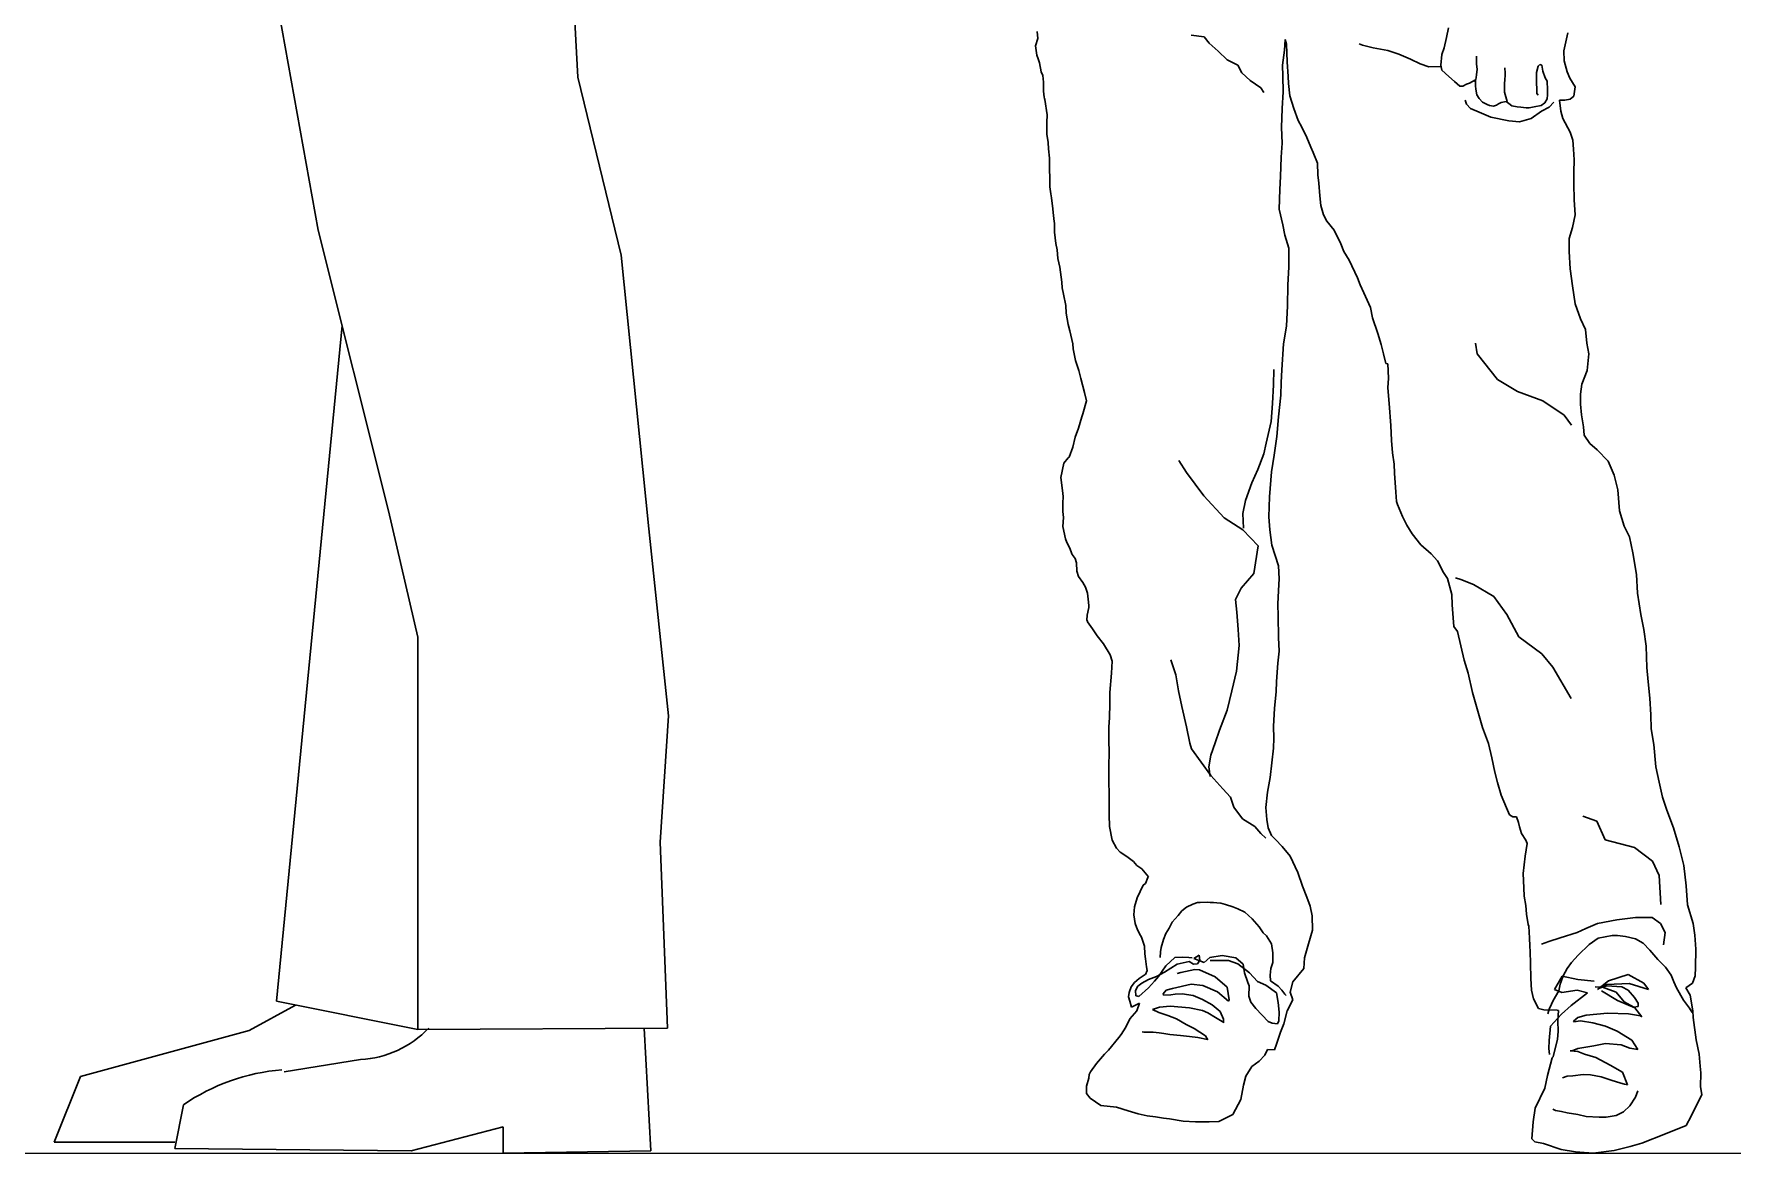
# Model space of a CAD drawing. Header units: millimetres. Extents: x -37049 to 129367, y 25385 to 90033.
# Drawn here: x 29355 to 30275, y 42528 to 43134 of the extents above; entities that cross this region are included whole.
import ezdxf

# ---------------------------------------------------------------- set-up
doc = ezdxf.new("R2010")
doc.units = ezdxf.units.MM
doc.header["$MEASUREMENT"] = 0
doc.layers.add('NNGUOI', color=2, linetype='Continuous', lineweight=30)
doc.layers.add('NVDUNG', color=143, linetype='Continuous', lineweight=13)

# ---------------------------------------------------------------- blocks, each defined once
blk = doc.blocks.new('A$C1ACB4F03')
at = {"layer": 'NNGUOI'}
for p, q in [((149.49, 499.53), (85.4, 854.45)), ((282.96, 710.81), (290.05, 582.45)), ((290.05, 582.45), (313.64, 486.1)), ((187.51, 347.66), (149.49, 499.53)), ((313.64, 486.1), (328.59, 337.8)), ((162.41, 447.92), (126.84, 82.14)), ((203.39, 279.26), (187.51, 347.66)), ((328.59, 337.8), (339.15, 236.63)), ((203.39, 66.83), (203.39, 279.26)), ((339.15, 236.63), (334.64, 168.35)), ((334.64, 168.35), (338.56, 67.6)), ((137.07, 80.09), (112.04, 66.41)), ((126.84, 82.14), (203.39, 66.83)), ((112.04, 66.41), (20.72, 41.51)), ((338.56, 67.6), (203.39, 66.83)), ((326.07, 67.53), (329.69, 1.2)), ((131.02, 43.88), (172.4, 50.58)), ((20.72, 41.51), (6.49, 5.93)), ((71.72, 2.37), (76.46, 26.09)), ((249.61, 14.23), (199.8, 1.19)), ((249.61, 0), (249.61, 14.23)), ((6.49, 5.93), (71.72, 5.93)), ((199.8, 1.19), (71.72, 2.37)), ((329.69, 1.2), (249.61, 0))]:
    blk.add_line(p, q, dxfattribs=at)
for centre, radius, start, end in [((169.22, 105.95), 55.47, 273.2902, 316.2578), ((138.55, -64), 109.41, 94.57181, 124.5744)]:
    blk.add_arc(centre, radius, start, end, dxfattribs=at)
blk = doc.blocks.new('A$C08482345')
at = {"layer": 'NNGUOI'}
for p, q in [((276.87, 609.11), (275.74, 603.8)), ((54.41, 603.32), (53.28, 599.29)), ((53.28, 599.29), (53.93, 594.3)), ((54.09, 607.02), (54.41, 603.32)), ((137.44, 605.11), (144.54, 604.25)), ((144.54, 604.25), (147.21, 600.85)), ((147.21, 600.85), (152.09, 596.42)), ((188.17, 597.04), (188.5, 602.84)), ((188.5, 602.84), (189.14, 600.26)), ((189.14, 600.26), (189.46, 590.6)), ((230.35, 599.78), (228.58, 600.42)), ((236.14, 598.33), (230.35, 599.78)), ((244.03, 596.72), (236.14, 598.33)), ((274.62, 598.17), (273.33, 594.63)), ((275.74, 603.8), (274.62, 598.17)), ((339.33, 596.56), (341.58, 606.38)), ((53.93, 594.3), (54.73, 592.21)), ((54.73, 592.21), (55.37, 590.12)), ((55.37, 590.12), (56.34, 585.29)), ((152.09, 596.42), (156.98, 591.82)), ((156.98, 591.82), (162.75, 588.92)), ((162.75, 588.92), (164.97, 584.67)), ((187.05, 588.83), (188.17, 597.04)), ((187.21, 582.88), (187.05, 588.83)), ((189.46, 590.6), (190.11, 582.71)), ((249.99, 594.79), (244.03, 596.72)), ((256.27, 592.05), (249.99, 594.79)), ((261.58, 589.64), (256.27, 592.05)), ((266.25, 588.03), (261.58, 589.64)), ((273.33, 594.63), (272.68, 588.83)), ((272.68, 588.83), (273.33, 586.09)), ((292, 593.66), (292, 592.86)), ((292, 592.86), (292, 589.64)), ((292, 589.64), (292.48, 586.58)), ((326.45, 589.31), (325.48, 588.35)), ((327.41, 588.83), (326.45, 589.31)), ((328.06, 585.61), (327.41, 588.83)), ((339.65, 591.25), (339.33, 596.56)), ((341.1, 585.29), (339.65, 591.25)), ((56.34, 585.29), (57.14, 583.2)), ((57.14, 583.2), (57.63, 579.66)), ((57.63, 579.66), (57.63, 574.83)), ((164.97, 584.67), (169.41, 580.58)), ((169.41, 580.58), (175.19, 576.66)), ((187.37, 574.5), (187.21, 582.88)), ((190.11, 582.71), (190.27, 579.01)), ((272.36, 588.19), (266.25, 588.03)), ((273.33, 586.09), (277.03, 582.71)), ((277.03, 582.71), (280.09, 579.98)), ((280.09, 579.98), (282.99, 577.56)), ((288.3, 579.17), (291.52, 580.94)), ((291.84, 582.07), (291.36, 579.82)), ((291.52, 580.94), (291.52, 579.49)), ((291.52, 579.49), (291.52, 577.72)), ((292.16, 583.84), (291.84, 582.07)), ((292.48, 586.58), (292.16, 583.84)), ((307.29, 578.85), (307.45, 581.1)), ((307.62, 584.48), (307.45, 587.38)), ((307.45, 581.1), (307.62, 583.2)), ((307.62, 583.2), (307.62, 584.48)), ((325.48, 588.35), (324.52, 584.97)), ((324.52, 584.97), (324.52, 581.59)), ((324.52, 581.59), (324.84, 573.54)), ((329.35, 582.07), (328.06, 585.61)), ((330.31, 580.14), (329.35, 582.07)), ((330.47, 575.47), (330.31, 580.14)), ((342.71, 581.75), (341.1, 585.29)), ((345.44, 577.08), (342.71, 581.75)), ((57.63, 574.83), (57.95, 571.61)), ((57.95, 571.61), (58.11, 570.8)), ((58.11, 570.8), (58.27, 570.32)), ((58.27, 570.32), (59.56, 561.95)), ((175.19, 576.66), (176.97, 574.11)), ((186.89, 565.49), (187.37, 574.5)), ((190.27, 579.01), (190.91, 572.25)), ((190.91, 572.25), (193.16, 565.33)), ((282.99, 577.56), (284.76, 577.56)), ((284.76, 577.56), (286.69, 578.53)), ((286.69, 578.53), (288.3, 579.17)), ((291.52, 577.72), (291.68, 575.95)), ((291.68, 575.95), (292.32, 572.73)), ((292.32, 572.73), (293.61, 570.8)), ((293.61, 570.8), (295.38, 568.87)), ((307.29, 576.6), (307.29, 578.85)), ((307.29, 574.18), (307.29, 576.6)), ((308.74, 569.19), (307.29, 574.18)), ((324.84, 573.54), (325.48, 572.57)), ((329.02, 568.55), (330.31, 570.64)), ((330.31, 570.64), (330.47, 572.73)), ((330.47, 572.73), (330.47, 575.47)), ((339.97, 569.84), (342.87, 570.48)), ((342.87, 570.48), (344.8, 572.09)), ((344.8, 572.09), (345.44, 577.08)), ((59.56, 561.95), (59.4, 557.92)), ((186.4, 555.19), (186.89, 565.49)), ((193.16, 565.33), (195.42, 558.89)), ((285.88, 569.84), (286.69, 567.74)), ((286.69, 567.74), (288.78, 565.49)), ((288.78, 565.49), (293.45, 563.4)), ((293.45, 563.4), (299.89, 560.66)), ((295.38, 568.87), (297.8, 567.58)), ((297.8, 567.58), (299.08, 567.1)), ((299.08, 567.1), (301.34, 566.62)), ((301.34, 566.62), (302.95, 567.26)), ((302.95, 567.26), (304.07, 567.9)), ((304.07, 567.9), (305.36, 568.71)), ((305.36, 568.71), (308.1, 569.19)), ((308.1, 569.19), (309.55, 568.07)), ((309.55, 568.07), (311.16, 566.78)), ((311.16, 566.78), (314.05, 566.3)), ((314.05, 566.3), (316.15, 566.13)), ((316.15, 566.13), (319.04, 565.81)), ((319.04, 565.81), (320.65, 565.81)), ((320.65, 565.81), (323.23, 566.3)), ((321.62, 560.02), (327.25, 563.88)), ((323.23, 566.3), (327.09, 567.1)), ((327.09, 567.1), (329.02, 568.55)), ((327.25, 563.88), (331.44, 566.13)), ((331.44, 566.13), (334.01, 568.87)), ((337.72, 563.88), (337.07, 569.84)), ((337.07, 569.84), (339.97, 569.84)), ((338.84, 560.02), (337.72, 563.88)), ((59.4, 557.92), (59.4, 551.49)), ((186.73, 546.66), (186.4, 555.19)), ((195.42, 558.89), (197.51, 555.35)), ((197.51, 555.35), (200.09, 549.72)), ((299.89, 560.66), (309.55, 558.73)), ((309.55, 558.73), (315.34, 558.25)), ((315.34, 558.25), (321.62, 560.02)), ((342.87, 552.61), (338.84, 560.02)), ((344.32, 548.27), (342.87, 552.61)), ((59.4, 551.49), (60.04, 546.98)), ((60.04, 546.98), (60.2, 543.6)), ((60.2, 543.6), (60.85, 538.61)), ((186.24, 539.09), (186.73, 546.66)), ((200.09, 549.72), (202.34, 544.4)), ((202.34, 544.4), (203.63, 541.67)), ((344.64, 543.44), (344.32, 548.27)), ((344.96, 537.64), (344.64, 543.44)), ((60.85, 538.61), (60.85, 535.07)), ((60.85, 535.07), (60.85, 532.17)), ((185.92, 528.63), (186.24, 539.09)), ((203.63, 541.67), (206.04, 535.87)), ((206.04, 535.87), (206.2, 529.43)), ((344.8, 530.88), (344.96, 537.64)), ((60.85, 532.17), (61.01, 527.98)), ((61.01, 527.98), (61.01, 522.99)), ((185.6, 521.55), (185.92, 528.63)), ((206.2, 529.43), (206.69, 524.93)), ((206.69, 524.93), (207.17, 518.16)), ((344.8, 524.6), (344.8, 530.88)), ((344.96, 515.91), (344.8, 524.6)), ((61.01, 522.99), (61.49, 519.29)), ((61.49, 519.29), (61.81, 517.04)), ((61.81, 517.04), (62.62, 511.08)), ((185.28, 510.92), (185.6, 521.55)), ((207.17, 518.16), (207.81, 512.85)), ((345.6, 507.86), (344.96, 515.91)), ((62.62, 511.08), (62.78, 509.15)), ((62.78, 509.15), (63.26, 504.16)), ((187.21, 502.39), (185.28, 510.92)), ((207.81, 512.85), (209.26, 507.86)), ((209.26, 507.86), (211.03, 504.48)), ((344.16, 500.94), (345.6, 507.86)), ((63.26, 504.16), (63.42, 503.36)), ((63.42, 503.36), (63.42, 498.53)), ((63.42, 498.53), (64.23, 492.41)), ((188.34, 496.76), (187.21, 502.39)), ((190.43, 489.83), (188.34, 496.76)), ((211.03, 504.48), (214.9, 499.49)), ((214.9, 499.49), (218.6, 492.09)), ((342.22, 494.99), (344.16, 500.94)), ((64.23, 492.41), (65.03, 488.87)), ((65.03, 488.87), (65.35, 484.2)), ((190.43, 479.69), (190.43, 489.83)), ((218.6, 492.09), (220.21, 488.06)), ((220.21, 488.06), (223.11, 483.4)), ((342.22, 488.06), (342.22, 494.99)), ((342.87, 478.57), (342.22, 488.06)), ((65.35, 484.2), (66.32, 479.53)), ((66.32, 479.53), (67.45, 471.32)), ((189.95, 469.71), (190.43, 479.69)), ((223.11, 483.4), (227.61, 473.74)), ((343.99, 469.39), (342.87, 478.57)), ((67.45, 471.32), (67.61, 468.26)), ((189.62, 458.61), (189.95, 469.71)), ((227.61, 473.74), (229.06, 470.03)), ((229.06, 470.03), (230.99, 465.69)), ((345.6, 459.73), (343.99, 469.39)), ((67.61, 468.26), (68.41, 464.88)), ((68.41, 464.88), (69.7, 458.77)), ((230.99, 465.69), (232.92, 461.66)), ((232.92, 461.66), (234.7, 457.64)), ((69.7, 458.77), (69.86, 454.58)), ((69.86, 454.58), (70.83, 448.46)), ((189.14, 447.66), (189.62, 458.61)), ((234.7, 457.64), (235.82, 452.01)), ((235.82, 452.01), (238.56, 443.64)), ((348.34, 451.52), (345.6, 459.73)), ((351.08, 445.73), (348.34, 451.52)), ((70.83, 448.46), (71.79, 445.08)), ((71.79, 445.08), (73.4, 438)), ((187.53, 438), (189.14, 447.66)), ((238.56, 443.64), (240.49, 437.68)), ((351.88, 438.32), (351.08, 445.73)), ((73.4, 438), (73.56, 435.26)), ((73.56, 435.26), (74.85, 428.99)), ((186.57, 424), (187.53, 438)), ((240.49, 437.68), (241.62, 432.53)), ((241.62, 432.53), (242.9, 427.38)), ((292.44, 432.56), (291.55, 438.35)), ((303.54, 418.76), (292.44, 432.56)), ((352.85, 432.53), (351.88, 438.32)), ((352.04, 423.51), (352.85, 432.53)), ((74.85, 428.99), (76.62, 423.51)), ((76.62, 423.51), (77.75, 419.33)), ((182.06, 415.79), (182.22, 424.16)), ((186.24, 417.08), (186.57, 424)), ((242.9, 427.38), (244.03, 427.22)), ((244.03, 427.22), (244.35, 419.49)), ((349.15, 416.27), (352.04, 423.51)), ((77.75, 419.33), (79.84, 411.6)), ((181.58, 405.81), (182.06, 415.79)), ((186.08, 410.31), (186.24, 417.08)), ((244.35, 419.49), (244.03, 414.18)), ((244.03, 414.18), (244.84, 405.65)), ((314.2, 412.29), (303.54, 418.76)), ((348.5, 410.8), (349.15, 416.27)), ((80.81, 407.1), (78.88, 400.17)), ((79.84, 411.6), (80.81, 407.1)), ((180.93, 395.99), (181.58, 405.81)), ((184.79, 398.56), (186.08, 410.31)), ((244.84, 405.65), (245.64, 393.73)), ((327.97, 407.18), (314.2, 412.29)), ((339.51, 399.34), (327.97, 407.18)), ((348.5, 405.32), (348.5, 410.8)), ((348.98, 399.53), (348.5, 405.32)), ((78.23, 398.56), (76.46, 392.45)), ((78.88, 400.17), (78.23, 398.56)), ((178.19, 384.24), (180.93, 395.99)), ((183.99, 387.94), (184.79, 398.56)), ((343.51, 394.06), (339.51, 399.34)), ((349.95, 393.09), (348.98, 399.53)), ((74.69, 387.46), (73.4, 382.14)), ((76.46, 392.45), (74.69, 387.46)), ((182.54, 377.8), (183.99, 387.94)), ((245.64, 393.73), (245.96, 385.69)), ((350.43, 388.58), (349.95, 393.09)), ((353.49, 384.08), (350.43, 388.58)), ((73.4, 382.14), (71.47, 376.67)), ((173.69, 369.91), (176.91, 378.44)), ((176.91, 378.44), (178.19, 384.24)), ((181.09, 368.78), (182.54, 377.8)), ((245.96, 385.69), (246.61, 378.93)), ((246.61, 378.93), (247.57, 372.81)), ((357.36, 380.7), (353.49, 384.08)), ((363.31, 374.58), (357.36, 380.7)), ((68.57, 373.45), (66.96, 365.73)), ((70.99, 376.35), (68.57, 373.45)), ((71.47, 376.67), (70.99, 376.35)), ((135.05, 368.3), (130.87, 374.9)), ((144.39, 355.75), (135.05, 368.3)), ((170.47, 362.83), (173.69, 369.91)), ((179.97, 355.26), (181.09, 368.78)), ((247.57, 372.81), (247.73, 367.98)), ((247.73, 367.98), (248.38, 357.68)), ((366.69, 367.01), (363.31, 374.58)), ((66.96, 365.73), (67.77, 358.64)), ((166.93, 353.17), (170.47, 362.83)), ((368.62, 358.96), (366.69, 367.01)), ((369.59, 347.54), (368.62, 358.96)), ((67.77, 358.64), (68.25, 355.42)), ((68.09, 351.72), (67.93, 350.43)), ((67.93, 350.43), (67.93, 347.21)), ((68.25, 355.42), (68.09, 351.72)), ((155.34, 343.83), (144.39, 355.75)), ((165.48, 346.25), (166.93, 353.17)), ((179.64, 344.32), (179.97, 355.26)), ((248.38, 357.68), (248.7, 352.69)), ((248.7, 352.69), (249.34, 351.08)), ((249.34, 351.08), (252.08, 344.64)), ((67.93, 347.21), (68.41, 343.99)), ((68.41, 343.99), (67.93, 339.17)), ((165.48, 337.39), (155.34, 343.83)), ((165.96, 338.2), (165.48, 346.25)), ((180.13, 337.39), (179.64, 344.32)), ((252.08, 344.64), (254.33, 339.81)), ((372, 339.33), (369.59, 347.54)), ((67.93, 339.17), (69.38, 332.4)), ((69.38, 332.4), (70.18, 330.47)), ((173.85, 328.7), (165.48, 337.39)), ((181.25, 329.02), (180.13, 337.39)), ((254.33, 339.81), (257.23, 335.14)), ((257.23, 335.14), (261.9, 329.19)), ((374.9, 333.53), (372, 339.33)), ((376.67, 324.84), (374.9, 333.53)), ((70.18, 330.47), (71.79, 327.41)), ((71.79, 327.41), (72.92, 324.36)), ((72.92, 324.36), (73.08, 324.03)), ((73.08, 324.03), (74.69, 321.78)), ((171.43, 313.73), (173.85, 328.7)), ((184.79, 317.92), (181.25, 329.02)), ((261.9, 329.19), (267.53, 324.36)), ((267.53, 324.36), (270.91, 320.49)), ((378.76, 313.25), (376.67, 324.84)), ((74.69, 321.78), (75.5, 319.53)), ((75.5, 319.53), (75.66, 315.02)), ((75.66, 315.02), (76.46, 312.12)), ((164.67, 305.68), (171.43, 313.73)), ((185.12, 310.83), (184.79, 317.92)), ((270.91, 320.49), (274.29, 314.21)), ((274.29, 314.21), (276.39, 311)), ((379.25, 303.11), (378.76, 313.25)), ((76.46, 312.12), (78.88, 308.74)), ((78.88, 308.74), (80.32, 306.33)), ((80.32, 306.33), (81.29, 303.11)), ((161.61, 299.57), (164.67, 305.68)), ((184.47, 297.15), (184.79, 304.56)), ((184.79, 304.56), (185.12, 310.83)), ((276.39, 311), (278.64, 302.3)), ((280.75, 311.42), (283.55, 310.46)), ((283.55, 310.46), (290.47, 307.69)), ((290.47, 307.69), (301.52, 301.31)), ((82.1, 295.38), (81.13, 291.2)), ((81.29, 303.11), (81.77, 299.73)), ((81.77, 299.73), (82.1, 296.35)), ((82.1, 296.35), (82.1, 295.38)), ((162.26, 292.81), (161.61, 299.57)), ((184.63, 290.55), (184.47, 297.15)), ((278.64, 302.3), (278.96, 296.67)), ((278.96, 296.67), (279.77, 285.08)), ((301.52, 301.31), (308.59, 291.53)), ((381.18, 291.52), (379.25, 303.11)), ((81.13, 291.2), (80.97, 288.46)), ((80.97, 288.46), (81.29, 287.98)), ((81.29, 287.98), (81.45, 287.49)), ((81.45, 287.49), (84.03, 283.79)), ((162.9, 283.31), (162.26, 292.81)), ((184.79, 279.12), (184.63, 290.55)), ((308.59, 291.53), (315.08, 279.39)), ((382.79, 283.47), (381.18, 291.52)), ((84.03, 283.79), (86.6, 279.93)), ((86.6, 279.93), (89.98, 275.58)), ((163.55, 274.78), (162.9, 283.31)), ((185.28, 271.72), (184.79, 279.12)), ((279.77, 285.08), (281.86, 282.34)), ((281.86, 282.34), (285.4, 266.73)), ((315.08, 279.39), (327.45, 270.29)), ((383.92, 274.45), (382.79, 283.47)), ((89.98, 275.58), (93.68, 269.63)), ((93.68, 269.63), (94.81, 266.25)), ((129.26, 258.84), (126.52, 266.89)), ((162.1, 260.77), (163.55, 274.78)), ((184.47, 265.12), (185.28, 271.72)), ((327.45, 270.29), (333.49, 263)), ((384.4, 262.87), (383.92, 274.45)), ((94.33, 259.81), (93.52, 249.34)), ((94.81, 266.25), (94.33, 259.81)), ((130.71, 250.15), (129.26, 258.84)), ((159.52, 250.15), (162.1, 260.77)), ((183.83, 255.3), (184.47, 265.12)), ((285.4, 266.73), (287.49, 259.81)), ((287.49, 259.81), (289.91, 249.34)), ((333.49, 263), (343.36, 246.05)), ((385.04, 255.14), (384.4, 262.87)), ((93.52, 249.34), (93.52, 243.07)), ((132.48, 241.62), (130.71, 250.15)), ((157.11, 239.69), (159.52, 250.15)), ((182.7, 240.81), (183.51, 249.67)), ((183.51, 249.67), (183.83, 255.3)), ((289.91, 249.34), (292.16, 241.62)), ((386.01, 246.29), (385.04, 255.14)), ((93.52, 243.07), (93.36, 235.82)), ((135.05, 230.67), (132.48, 241.62)), ((152.92, 228.9), (157.11, 239.69)), ((182.06, 230.83), (182.7, 240.81)), ((292.16, 241.62), (295.38, 230.35)), ((386.49, 237.27), (386.01, 246.29)), ((93.36, 235.82), (92.88, 230.51)), ((92.88, 230.51), (92.88, 223.43)), ((136.83, 221.82), (135.05, 230.67)), ((182.22, 224.55), (182.06, 230.83)), ((295.38, 230.35), (298.6, 221.66)), ((386.65, 229.54), (386.49, 237.27)), ((92.88, 223.43), (93.04, 216.83)), ((137.79, 218.76), (136.83, 221.82)), ((148.25, 215.38), (150.51, 221.98)), ((150.51, 221.98), (152.92, 228.9)), ((182.06, 219.24), (182.22, 224.55)), ((298.6, 221.66), (300.37, 213.93)), ((388.1, 221.17), (386.65, 229.54)), ((389.23, 209.1), (388.1, 221.17)), ((93.04, 216.83), (92.88, 209.58)), ((148.25, 204.27), (137.79, 218.76)), ((147.13, 209.1), (148.25, 215.38)), ((180.29, 203.31), (182.06, 219.24)), ((300.37, 213.93), (301.98, 206.2)), ((92.88, 209.58), (92.88, 204.75)), ((92.88, 204.75), (92.88, 200.57)), ((147.77, 203.79), (147.13, 209.1)), ((154.69, 197.19), (148.25, 204.27)), ((178.84, 195.26), (180.29, 203.31)), ((301.98, 206.2), (303.43, 200.57)), ((391, 200.73), (389.23, 209.1)), ((92.88, 200.57), (93.04, 194.77)), ((93.04, 194.77), (93.04, 191.23)), ((158.88, 192.68), (154.69, 197.19)), ((178.03, 187.05), (178.84, 195.26)), ((303.43, 200.57), (305.36, 193.65)), ((305.36, 193.65), (308.26, 186.89)), ((392.77, 192.68), (391, 200.73)), ((93.04, 191.23), (93.04, 187.69)), ((93.04, 187.69), (93.04, 183.02)), ((160.65, 187.21), (158.88, 192.68)), ((165.32, 180.93), (160.65, 187.21)), ((178.52, 180.61), (178.03, 187.05)), ((308.26, 186.89), (310.03, 183.02)), ((395.18, 185.6), (392.77, 192.68)), ((398.72, 175.94), (395.18, 185.6)), ((93.04, 183.02), (93.36, 176.75)), ((93.36, 176.75), (94.65, 169.34)), ((172.08, 176.75), (165.32, 180.93)), ((175.3, 173.04), (172.08, 176.75)), ((179.16, 176.1), (178.52, 180.61)), ((181.09, 171.92), (179.16, 176.1)), ((310.03, 183.02), (311.8, 182.06)), ((311.8, 182.06), (313.73, 182.06)), ((313.73, 182.06), (314.86, 179)), ((314.86, 179), (315.34, 176.58)), ((315.34, 176.58), (316.47, 173.04)), ((349.73, 182.34), (357.28, 179.61)), ((357.28, 179.61), (361.72, 169.56)), ((401.78, 165.8), (398.72, 175.94)), ((94.65, 169.34), (97.07, 165)), ((178.03, 170.47), (175.3, 173.04)), ((183.18, 169.66), (181.09, 171.92)), ((186.73, 165.96), (183.18, 169.66)), ((191.07, 160.65), (186.73, 165.96)), ((316.47, 173.04), (318.72, 169.34)), ((319.53, 167.57), (318.4, 160.65)), ((318.72, 169.34), (319.53, 167.57)), ((361.72, 169.56), (377.71, 165.3)), ((404.36, 155.66), (401.78, 165.8)), ((97.07, 165), (99, 162.9)), ((99, 162.9), (102.7, 160.49)), ((102.7, 160.49), (106.24, 157.75)), ((106.24, 157.75), (108.17, 155.66)), ((195.26, 151.8), (191.07, 160.65)), ((318.4, 160.65), (317.43, 151.31)), ((377.71, 165.3), (387.48, 157.98)), ((387.48, 157.98), (391.03, 150.14)), ((108.17, 155.66), (110.75, 153.89)), ((110.75, 153.89), (114.45, 149.54)), ((114.13, 149.06), (112.84, 145.84)), ((114.45, 149.54), (114.13, 149.06)), ((197.83, 144.39), (195.26, 151.8)), ((317.43, 151.31), (317.76, 143.59)), ((391.03, 150.14), (391.92, 134.47)), ((405.65, 144.55), (404.36, 155.66)), ((108.33, 138.11), (106.88, 133.28)), ((111.55, 145.03), (108.33, 138.11)), ((112.84, 145.84), (111.55, 145.03)), ((200.09, 138.43), (197.83, 144.39)), ((202.02, 133.61), (200.09, 138.43)), ((317.76, 143.59), (317.92, 139.08)), ((317.92, 139.08), (318.72, 133.93)), ((406.45, 134.41), (405.65, 144.55)), ((106.88, 133.28), (106.56, 128.94)), ((106.56, 128.94), (107.21, 124.27)), ((130.55, 128.62), (132.48, 131.19)), ((132.48, 131.19), (135.05, 133.12)), ((135.05, 133.12), (138.43, 134.73)), ((138.43, 134.73), (141.01, 135.54)), ((141.01, 135.54), (142.46, 135.7)), ((142.46, 135.7), (146.32, 135.86)), ((146.32, 135.86), (147.77, 135.7)), ((147.77, 135.7), (149.54, 135.7)), ((149.54, 135.7), (151.47, 135.38)), ((151.47, 135.38), (153.57, 135.22)), ((153.57, 135.22), (156.14, 134.57)), ((156.14, 134.57), (160.17, 133.28)), ((160.17, 133.28), (162.74, 132.16)), ((162.74, 132.16), (166.6, 130.39)), ((166.6, 130.39), (170.63, 126.85)), ((202.98, 128.45), (202.02, 133.61)), ((318.72, 133.93), (319.21, 129.26)), ((319.21, 129.26), (320.01, 123.79)), ((409.51, 124.27), (406.45, 134.41)), ((107.21, 124.27), (108.49, 120.89)), ((108.49, 120.89), (110.1, 117.67)), ((123.79, 118.8), (125.56, 121.69)), ((125.56, 121.69), (127.17, 124.91)), ((127.17, 124.91), (130.55, 128.62)), ((170.63, 126.85), (174.33, 122.5)), ((174.33, 122.5), (176.58, 119.28)), ((201.05, 113.16), (203.31, 120.57)), ((203.31, 120.57), (202.98, 128.45)), ((320.01, 123.79), (320.49, 122.82)), ((320.49, 122.82), (320.81, 116.38)), ((346.6, 119.31), (351.32, 121.57)), ((351.32, 121.57), (357.65, 124.23)), ((357.65, 124.23), (368.11, 126.26)), ((368.11, 126.26), (378.28, 127.45)), ((378.28, 127.45), (387.27, 127.5)), ((387.27, 127.5), (391.83, 124.28)), ((391.83, 124.28), (394.34, 119.37)), ((410.31, 117.99), (409.51, 124.27)), ((110.1, 117.67), (110.59, 116.86)), ((110.59, 116.86), (112.2, 112.04)), ((112.2, 112.04), (112.52, 107.85)), ((120.89, 108.98), (121.37, 111.23)), ((121.37, 111.23), (122.5, 115.58)), ((122.5, 115.58), (123.79, 118.8)), ((176.58, 119.28), (178.36, 117.51)), ((178.36, 117.51), (181.09, 113.32)), ((181.09, 113.32), (181.74, 108.33)), ((198.96, 105.6), (201.05, 113.16)), ((320.81, 116.38), (320.98, 112.2)), ((320.98, 112.2), (321.14, 108.98)), ((327.3, 112.98), (331.28, 114.56)), ((331.28, 114.56), (337.47, 116.43)), ((337.47, 116.43), (346.6, 119.31)), ((347.21, 107.05), (353.17, 112.84)), ((353.17, 112.84), (358, 116.22)), ((358, 116.22), (365.56, 117.83)), ((365.56, 117.83), (368.46, 117.67)), ((368.46, 117.67), (372.81, 117.19)), ((372.81, 117.19), (378.28, 115.9)), ((378.28, 115.9), (382.31, 113.65)), ((382.31, 113.65), (386.01, 109.78)), ((394.34, 119.37), (393.31, 112.64)), ((410.8, 110.43), (410.31, 117.99)), ((410.64, 100.45), (410.8, 110.43)), ((112.52, 107.85), (112.84, 105.11)), ((112.84, 105.11), (113.32, 100.77)), ((123.79, 101.41), (119.76, 95.62)), ((120.73, 105.76), (120.89, 108.98)), ((123.14, 97.87), (129.9, 102.22)), ((128.62, 105.92), (123.79, 101.41)), ((132.64, 106.08), (128.62, 105.92)), ((129.9, 102.22), (136.5, 103.67)), ((136.34, 105.76), (132.64, 106.08)), ((138.11, 105.6), (136.34, 105.76)), ((136.5, 103.67), (138.76, 102.22)), ((138.76, 102.22), (141.01, 102.38)), ((141.82, 107.05), (138.92, 105.27)), ((138.92, 105.27), (144.55, 103.18)), ((141.01, 102.38), (142.14, 104.47)), ((142.14, 104.47), (141.82, 107.05)), ((144.55, 103.18), (147.61, 105.76)), ((147.61, 105.76), (154.37, 106.88)), ((152.76, 104.15), (147.77, 104.15)), ((157.75, 104.15), (152.76, 104.15)), ((154.37, 106.88), (161.78, 105.6)), ((162.74, 102.38), (157.75, 104.15)), ((161.78, 105.6), (165.64, 102.22)), ((169.18, 97.55), (162.74, 102.38)), ((165.64, 102.22), (166.44, 97.55)), ((181.74, 103.18), (180.61, 99.8)), ((181.74, 108.33), (181.74, 104.47)), ((181.74, 104.47), (181.74, 103.18)), ((198.48, 99.96), (198.96, 105.6)), ((321.14, 108.98), (321.3, 102.86)), ((321.3, 102.86), (321.46, 94.49)), ((341.1, 99.8), (343.51, 103.18)), ((343.51, 103.18), (347.21, 107.05)), ((386.01, 109.78), (390.35, 104.79)), ((390.35, 104.79), (394.38, 100.61)), ((106.88, 92.24), (105.11, 89.98)), ((109.3, 94.49), (106.88, 92.24)), ((112.68, 96.58), (109.3, 94.49)), ((110.75, 91.91), (114.45, 93.85)), ((112.84, 96.58), (112.68, 96.58)), ((113.65, 98.84), (112.84, 96.58)), ((113.32, 100.77), (113.65, 98.84)), ((114.45, 93.85), (118.8, 95.62)), ((117.67, 93.04), (114.45, 89.5)), ((119.76, 95.62), (117.67, 93.04)), ((118.8, 95.62), (123.14, 97.87)), ((132, 97.71), (129.9, 97.23)), ((139.56, 99.32), (132, 97.71)), ((141.98, 99.16), (139.56, 99.32)), ((150.51, 95.29), (141.98, 99.16)), ((156.95, 89.82), (150.51, 95.29)), ((166.44, 97.55), (168.21, 92.24)), ((168.21, 92.24), (169.02, 90.47)), ((173.37, 92.88), (169.18, 97.55)), ((178.03, 90.79), (173.37, 92.88)), ((180.61, 99.8), (180.29, 96.26)), ((180.29, 96.26), (180.45, 93.2)), ((180.45, 93.2), (184.63, 90.3)), ((191.23, 87.09), (192.68, 92.72)), ((192.68, 92.72), (198.48, 99.96)), ((321.46, 94.49), (321.78, 88.21)), ((338.52, 95.78), (334.34, 88.53)), ((337.39, 91.43), (339, 95.94)), ((346.89, 93.85), (338.52, 95.78)), ((339, 95.94), (341.1, 99.8)), ((355.75, 93.04), (346.89, 93.85)), ((357.68, 88.53), (363.63, 93.2)), ((363.63, 93.2), (374.26, 96.58)), ((374.26, 96.58), (382.63, 91.91)), ((394.38, 100.61), (397.6, 96.26)), ((397.6, 96.26), (399.05, 92.72)), ((399.05, 92.72), (400.33, 89.34)), ((409.03, 91.91), (410.48, 95.94)), ((410.48, 95.94), (410.64, 100.45)), ((103.99, 86.92), (103.5, 84.51)), ((103.5, 84.51), (104.31, 82.26)), ((105.11, 89.98), (103.99, 86.92)), ((107.37, 88.05), (108.66, 90.3)), ((107.53, 85.15), (107.37, 88.05)), ((108.66, 84.83), (107.53, 85.15)), ((108.66, 90.3), (110.75, 91.91)), ((109.14, 84.67), (108.66, 84.83)), ((114.45, 89.5), (109.14, 84.67)), ((122.34, 86.12), (123.95, 88.21)), ((122.5, 85.48), (122.34, 86.12)), ((126.52, 85.64), (122.5, 85.48)), ((123.95, 88.21), (127.33, 89.02)), ((128.94, 85.96), (126.52, 85.64)), ((127.33, 89.02), (137.47, 91.43)), ((132.64, 86.12), (128.94, 85.96)), ((138.6, 85.31), (132.64, 86.12)), ((137.47, 91.43), (143.91, 90.63)), ((143.75, 83.06), (138.6, 85.31)), ((148.9, 80.16), (143.75, 83.06)), ((143.91, 90.63), (151.8, 87.25)), ((151.8, 87.25), (157.75, 82.26)), ((158.07, 82.9), (156.95, 89.82)), ((157.75, 82.26), (158.07, 82.9)), ((169.02, 90.47), (168.7, 84.83)), ((168.7, 84.83), (169.82, 81.61)), ((183.83, 86.76), (178.03, 90.79)), ((184.63, 81.45), (183.83, 86.76)), ((184.63, 90.3), (186.57, 88.21)), ((186.57, 88.21), (188.34, 85.96)), ((188.34, 85.96), (188.98, 85.31)), ((189.46, 76.94), (192.52, 82.9)), ((192.52, 82.9), (191.23, 87.09)), ((321.78, 88.21), (322.91, 83.38)), ((322.91, 83.38), (325.64, 78.23)), ((333.69, 82.58), (336.59, 87.73)), ((334.34, 88.53), (338.36, 86.92)), ((336.59, 87.73), (337.39, 91.43)), ((338.36, 86.92), (346.57, 88.21)), ((352.2, 86.76), (343.35, 79.84)), ((346.57, 88.21), (352.2, 86.76)), ((360.41, 89.82), (356.39, 89.98)), ((362.67, 91.27), (358.64, 89.18)), ((358.64, 89.18), (362.67, 90.47)), ((368.46, 82.58), (359.77, 87.73)), ((367.66, 87.09), (360.41, 89.82)), ((374.74, 91.75), (362.67, 91.27)), ((362.67, 90.47), (370.88, 89.98)), ((372, 81.93), (367.66, 87.09)), ((370.88, 89.98), (374.26, 88.21)), ((374.26, 88.21), (377.64, 84.19)), ((385.2, 88.53), (374.74, 91.75)), ((377.64, 84.19), (379.57, 81.13)), ((382.63, 91.91), (385.2, 88.53)), ((400.33, 89.34), (404.2, 82.74)), ((405.49, 89.34), (409.03, 91.91)), ((407.9, 85.48), (405.49, 89.34)), ((409.19, 76.94), (407.9, 85.48)), ((104.31, 82.26), (105.27, 78.88)), ((108.17, 76.94), (104.31, 72.6)), ((105.27, 78.88), (109.62, 81.13)), ((109.62, 81.13), (108.17, 76.94)), ((116.54, 77.75), (117.19, 77.91)), ((120.08, 75.98), (116.54, 77.75)), ((117.19, 77.91), (120.41, 78.88)), ((124.91, 74.53), (120.08, 75.98)), ((120.41, 78.88), (126.2, 79.52)), ((129.58, 72.6), (124.91, 74.53)), ((126.2, 79.52), (136.66, 78.55)), ((136.66, 78.55), (143.59, 77.1)), ((143.59, 77.1), (146.48, 75.82)), ((146.48, 75.82), (150.67, 73.4)), ((153.24, 76.62), (148.9, 80.16)), ((155.01, 72.44), (153.24, 76.62)), ((169.82, 81.61), (172.56, 78.23)), ((172.56, 78.23), (179.32, 71.15)), ((185.28, 76.3), (184.63, 81.45)), ((184.96, 71.63), (185.28, 76.3)), ((187.69, 70.02), (189.46, 76.94)), ((325.64, 78.23), (326.45, 78.07)), ((326.45, 78.07), (328.54, 77.43)), ((328.54, 77.43), (335.79, 77.27)), ((330.79, 75.33), (331.44, 77.91)), ((331.44, 77.91), (332.73, 80.65)), ((338.2, 75.17), (332.24, 68.73)), ((332.73, 80.65), (333.69, 82.58)), ((335.79, 77.27), (336.43, 77.1)), ((336.43, 77.1), (336.11, 71.47)), ((343.35, 79.84), (338.2, 75.17)), ((346.89, 73.4), (351.56, 74.69)), ((351.56, 74.69), (362.99, 75.66)), ((362.99, 75.66), (374.42, 75.33)), ((377.8, 78.55), (368.46, 82.58)), ((377.32, 78.88), (372, 81.93)), ((374.42, 75.33), (380.86, 74.21)), ((379.73, 79.36), (377.32, 78.88)), ((381.66, 73.72), (377.8, 78.55)), ((379.57, 81.13), (379.73, 79.36)), ((380.86, 74.21), (381.66, 73.72)), ((404.2, 82.74), (407.42, 78.39)), ((407.42, 78.39), (408.87, 76.14)), ((409.35, 73.4), (409.19, 76.94)), ((102.22, 68.09), (99.64, 64.23)), ((104.31, 72.6), (102.22, 68.09)), ((111.07, 65.68), (111.87, 65.51)), ((111.87, 65.51), (114.29, 65.51)), ((114.29, 65.51), (117.03, 65.35)), ((117.03, 65.35), (120.25, 65.03)), ((120.25, 65.03), (122.66, 64.71)), ((122.66, 64.71), (126.04, 64.23)), ((134.89, 69.54), (129.58, 72.6)), ((139.08, 67.45), (134.89, 69.54)), ((142.3, 65.51), (139.08, 67.45)), ((145.36, 63.42), (142.3, 65.51)), ((150.67, 73.4), (154.37, 71.15)), ((154.37, 71.15), (155.01, 70.51)), ((155.01, 70.51), (155.01, 72.44)), ((179.32, 71.15), (181.41, 70.34)), ((181.41, 70.34), (184.31, 70.02)), ((183.83, 58.92), (185.92, 65.51)), ((184.31, 70.02), (184.96, 71.63)), ((185.92, 65.51), (187.69, 70.02)), ((332.24, 68.73), (331.44, 60.85)), ((336.27, 65.84), (335.95, 61.65)), ((336.11, 71.47), (336.27, 65.84)), ((344.64, 71.31), (346.89, 73.4)), ((344.8, 70.99), (344.64, 71.31)), ((348.34, 71.47), (344.8, 70.99)), ((355.1, 70.51), (348.34, 71.47)), ((362.02, 68.73), (355.1, 70.51)), ((368.3, 66), (362.02, 68.73)), ((376.19, 61.01), (368.3, 66)), ((411.12, 61.33), (409.35, 73.4)), ((92.72, 55.7), (90.63, 53.6)), ((98.35, 62.46), (92.72, 55.7)), ((99.64, 64.23), (98.35, 62.46)), ((126.04, 64.23), (131.84, 63.58)), ((131.84, 63.58), (136.66, 63.1)), ((136.66, 63.1), (141.17, 62.62)), ((141.17, 62.62), (146.32, 61.49)), ((146.48, 61.33), (145.36, 63.42)), ((146.32, 61.49), (146.48, 61.33)), ((177.39, 52.96), (178.84, 56.02)), ((178.84, 56.02), (182.7, 55.86)), ((182.7, 55.86), (183.83, 58.92)), ((331.44, 60.85), (331.28, 56.5)), ((331.28, 56.5), (331.6, 53.28)), ((335.95, 61.65), (333.53, 52.15)), ((342.87, 55.37), (343.83, 55.37)), ((347.05, 54.89), (342.87, 55.37)), ((343.83, 55.37), (346.89, 56.66)), ((346.89, 56.66), (355.58, 57.95)), ((355.58, 57.95), (362.02, 59.24)), ((362.02, 59.24), (370.39, 58.59)), ((370.39, 58.59), (375.22, 56.82)), ((375.22, 56.82), (379.41, 56.02)), ((379.41, 56.02), (376.19, 61.01)), ((412.73, 53.44), (411.12, 61.33)), ((86.28, 48.45), (83.06, 43.95)), ((90.63, 53.6), (86.28, 48.45)), ((167.09, 41.53), (170.47, 46.84)), ((170.47, 46.84), (174.33, 49.74)), ((174.33, 49.74), (177.39, 52.96)), ((333.05, 51.51), (330.47, 42.01)), ((333.53, 52.15), (333.05, 51.51)), ((350.59, 53.6), (347.05, 54.89)), ((356.71, 51.67), (350.59, 53.6)), ((364.44, 47.49), (356.71, 51.67)), ((371.2, 43.78), (364.44, 47.49)), ((413.21, 47), (412.73, 53.44)), ((413.53, 43.46), (413.21, 47)), ((82.1, 40.56), (80.81, 36.22)), ((82.26, 42.5), (82.1, 40.56)), ((83.06, 43.95), (82.26, 42.5)), ((165.8, 36.7), (167.09, 41.53)), ((330.47, 42.01), (329.02, 35.09)), ((338.68, 40.73), (341.1, 41.53)), ((341.1, 41.53), (344.32, 41.85)), ((344.32, 41.85), (349.79, 42.5)), ((349.79, 42.5), (353.81, 42.34)), ((353.81, 42.34), (359.61, 41.21)), ((359.61, 41.21), (365.08, 39.44)), ((365.08, 39.44), (370.23, 37.83)), ((370.23, 37.83), (372.16, 37.35)), ((373.94, 36.86), (371.2, 43.78)), ((372.16, 37.35), (373.94, 36.86)), ((413.37, 35.9), (413.53, 43.46)), ((80.81, 36.22), (80.81, 32.19)), ((80.81, 32.19), (82.9, 29.62)), ((82.9, 29.62), (88.69, 25.76)), ((160.17, 20.93), (164.51, 28.97)), ((164.51, 28.97), (165.8, 36.7)), ((329.02, 35.09), (323.87, 24.31)), ((375.06, 25.59), (378.28, 30.26)), ((378.28, 30.26), (379.41, 33.64)), ((408.38, 19.96), (414.18, 31.71)), ((414.18, 31.71), (413.37, 35.9)), ((88.69, 25.76), (97.07, 24.79)), ((97.07, 24.79), (103.34, 22.86)), ((103.34, 22.86), (108.82, 21.25)), ((108.82, 21.25), (113.65, 20.12)), ((113.65, 20.12), (118.15, 19.64)), ((118.15, 19.64), (122.5, 18.83)), ((122.5, 18.83), (125.88, 18.51)), ((125.88, 18.51), (133.28, 17.22)), ((152.6, 17.06), (160.17, 20.93)), ((323.87, 24.31), (322.75, 16.9)), ((333.37, 23.82), (334.82, 23.02)), ((334.82, 23.02), (338.04, 22.54)), ((338.04, 22.54), (341.26, 21.73)), ((341.26, 21.73), (346.89, 20.93)), ((346.89, 20.93), (351.56, 19.8)), ((351.56, 19.8), (358.48, 19.48)), ((358.48, 19.48), (362.35, 19.48)), ((362.35, 19.48), (367.66, 20.28)), ((367.66, 20.28), (371.68, 22.37)), ((371.68, 22.37), (375.06, 25.59)), ((405.65, 14.81), (408.38, 19.96)), ((133.28, 17.22), (139.88, 16.9)), ((139.88, 16.9), (143.26, 16.9)), ((143.26, 16.9), (147.29, 16.9)), ((147.29, 16.9), (152.6, 17.06)), ((322.75, 16.9), (322.1, 7.73)), ((381.66, 5.31), (394.54, 10.46)), ((394.54, 10.46), (405.65, 14.81)), ((322.1, 7.73), (323.71, 6.12)), ((323.71, 6.12), (328.38, 5.15)), ((328.38, 5.15), (337.88, 1.93)), ((337.88, 1.93), (345.77, 0.64)), ((345.77, 0.64), (355.26, 0)), ((355.26, 0), (366.69, 1.45)), ((366.69, 1.45), (375.38, 3.54)), ((375.38, 3.54), (381.66, 5.31))]:
    blk.add_line(p, q, dxfattribs=at)

msp = doc.modelspace()

# ---------------------------------------------------------------- linework, layer by layer
at = {"layer": 'NVDUNG'}
msp.add_line((25934.41, 42527.94), (34449.1, 42527.94), dxfattribs=at)

# ---------------------------------------------------------------- block references
at = {"layer": 'NNGUOI', "rotation": 359.9999999999985}
for name, p in [('A$C1ACB4F03', (29359.59, 42527.94)), ('A$C08482345', (29844.35, 42527.94))]:
    msp.add_blockref(name, p, dxfattribs=at)

doc.saveas('drawing.dxf')
